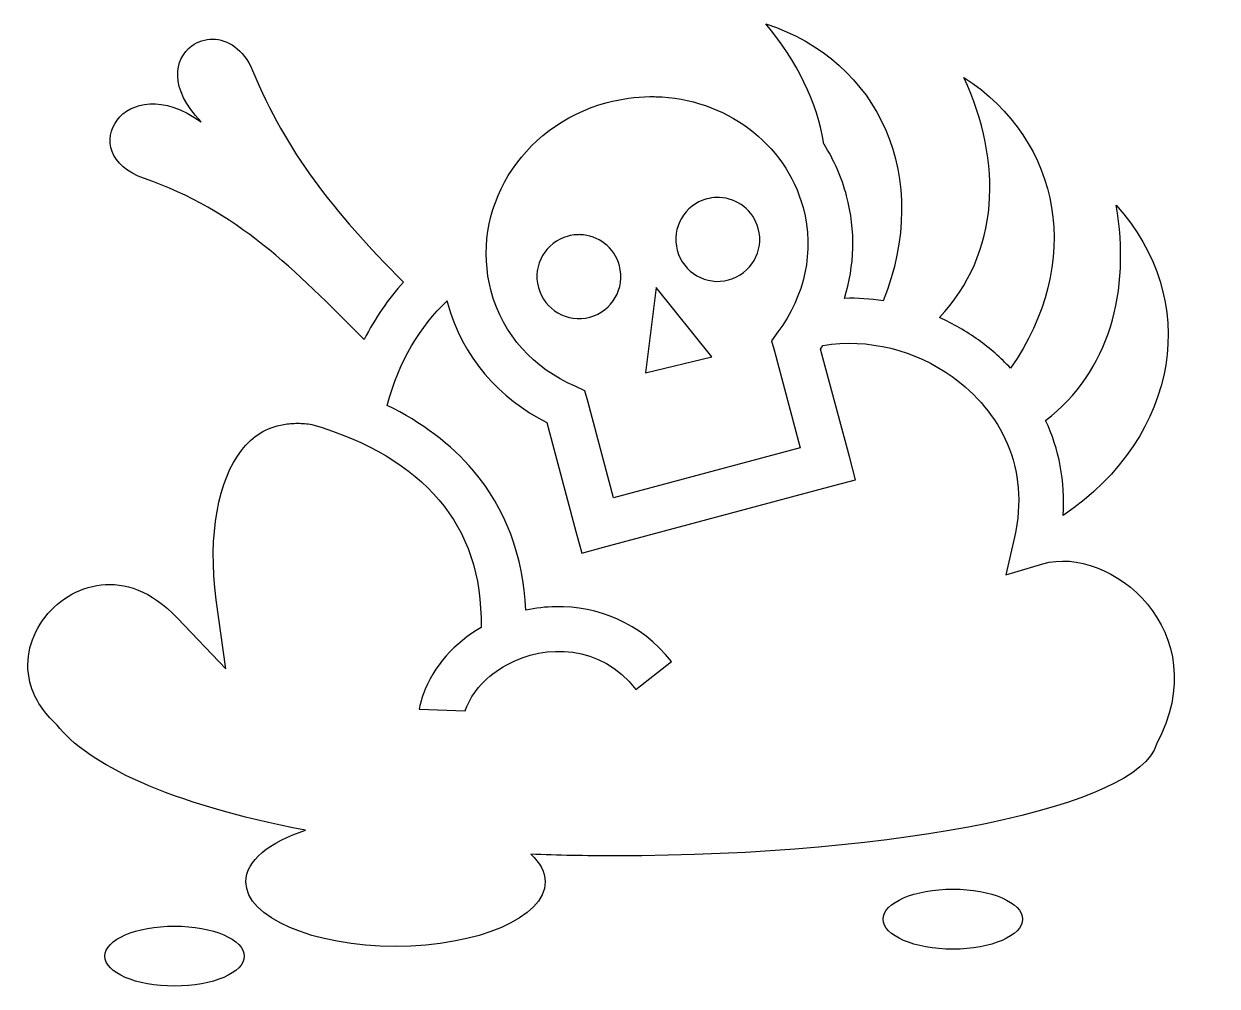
# Model space of a CAD drawing. Header units: centimetres. Extents: x -10.1 to 10.7, y -10.1 to 6.7.
import ezdxf

# ---------------------------------------------------------------- set-up
doc = ezdxf.new("R2010")
doc.units = ezdxf.units.CM
doc.header["$MEASUREMENT"] = 0
doc.layers.add('Layer 1', color=7, linetype='Continuous')

msp = doc.modelspace()

# ---------------------------------------------------------------- linework, layer by layer
at = {"layer": 'Layer 1'}
for points, knots in [([(2.85161, 6.72052), (3.39263, 6.07261), (3.74751, 5.35217), (3.8663, 4.6187), (3.8663, 4.6187), (3.8666, 4.61828), (3.86727, 4.61794), (3.86757, 4.61743), (3.86757, 4.61743), (4.04037, 4.34406), (4.1754, 4.04129), (4.26294, 3.71478), (4.26294, 3.71478), (4.42621, 3.10537), (4.39914, 2.49275), (4.22474, 1.92661), (4.22474, 1.92661), (4.45181, 1.93239), (4.67817, 1.91674), (4.90069, 1.88179), (4.90069, 1.88179), (5.75826, 4.02493), (4.84309, 6.07877), (2.85162, 6.72056), (2.85162, 6.72056), (2.85162, 6.72056), (2.85161, 6.72052), (2.85161, 6.72052)], [0, 0, 0, 0, 0.125, 0.125, 0.125, 0.125, 0.25, 0.25, 0.25, 0.25, 0.375, 0.375, 0.375, 0.375, 0.5, 0.5, 0.5, 0.5, 0.625, 0.625, 0.625, 0.625, 0.75, 0.75, 0.75, 0.75, 1, 1, 1, 1]), ([(-6.80612, 6.45431), (-6.94072, 6.456), (-7.0706, 6.41391), (-7.17509, 6.33708), (-7.17509, 6.33708), (-7.47942, 6.11346), (-7.57687, 5.59341), (-7.01173, 5.00879), (-7.01173, 5.00879), (-8.34824, 5.97865), (-9.25987, 4.44564), (-8.00141, 4.01784), (-8.00141, 4.01784), (-6.39118, 3.4705), (-5.37447, 2.4217), (-4.16286, 1.20705), (-4.16286, 1.20705), (-3.9731, 1.58445), (-3.7416, 1.91783), (-3.4789, 2.20727), (-3.4789, 2.20727), (-4.71484, 3.46598), (-5.5173, 4.46844), (-6.1144, 5.90481), (-6.1144, 5.90481), (-6.27367, 6.28799), (-6.5494, 6.45131), (-6.80621, 6.45434), (-6.80621, 6.45434), (-6.80621, 6.45434), (-6.80612, 6.45431), (-6.80612, 6.45431)], [0, 0, 0, 0, 0.11111111, 0.11111111, 0.11111111, 0.11111111, 0.22222222, 0.22222222, 0.22222222, 0.22222222, 0.33333333, 0.33333333, 0.33333333, 0.33333333, 0.44444444, 0.44444444, 0.44444444, 0.44444444, 0.55555556, 0.55555556, 0.55555556, 0.55555556, 0.66666667, 0.66666667, 0.66666667, 0.66666667, 0.77777778, 0.77777778, 0.77777778, 0.77777778, 1, 1, 1, 1]), ([(6.30938, 5.78625), (6.99925, 4.2973), (6.94009, 2.72351), (5.88374, 1.59054), (5.88374, 1.59054), (6.12359, 1.48314), (6.35256, 1.35166), (6.56509, 1.19914), (6.56509, 1.19914), (6.76716, 1.05408), (6.95531, 0.8887), (7.12508, 0.70493), (7.12508, 0.70493), (8.40361, 2.52785), (8.02844, 4.67559), (6.30942, 5.78617), (6.30942, 5.78617), (6.30942, 5.78617), (6.30938, 5.78625), (6.30938, 5.78625)], [0, 0, 0, 0, 0.16666667, 0.16666667, 0.16666667, 0.16666667, 0.33333333, 0.33333333, 0.33333333, 0.33333333, 0.5, 0.5, 0.5, 0.5, 0.66666667, 0.66666667, 0.66666667, 0.66666667, 1, 1, 1, 1]), ([(0.82358, 5.45017), (0.57858, 5.44743), (0.32781, 5.41306), (0.0778, 5.34602), (0.0778, 5.34602), (-1.44623, 4.93775), (-2.32097, 3.45352), (-1.945, 2.05038), (-1.945, 2.05038), (-1.73812, 1.27845), (-1.19799, 0.70573), (-0.48093, 0.39002), (-0.48093, 0.39002), (-0.48093, 0.39002), (-0.30699, 0.31357), (-0.30699, 0.31357), (-0.30699, 0.31357), (-0.30699, 0.31357), (-0.25829, 0.13174), (-0.25829, 0.13174), (-0.25829, 0.13174), (-0.25829, 0.13174), (0.19375, -1.55624), (0.19375, -1.55624), (0.19375, -1.55624), (0.19375, -1.55624), (3.45376, -0.68395), (3.45376, -0.68395), (3.45376, -0.68395), (3.45376, -0.68395), (3.00045, 1.00416), (3.00045, 1.00416), (3.00045, 1.00416), (3.00045, 1.00416), (2.95175, 1.1873), (2.95175, 1.1873), (2.95175, 1.1873), (2.95175, 1.1873), (3.06375, 1.34016), (3.06375, 1.34016), (3.06375, 1.34016), (3.52688, 1.97217), (3.70808, 2.73858), (3.50124, 3.51055), (3.50124, 3.51055), (3.19666, 4.64757), (2.13344, 5.41886), (0.92773, 5.44901), (0.92773, 5.44901), (0.89294, 5.44985), (0.85857, 5.4507), (0.82358, 5.45028), (0.82358, 5.45028), (0.82358, 5.45028), (0.82358, 5.45017), (0.82358, 5.45017)], [0, 0, 0, 0, 0.06666667, 0.06666667, 0.06666667, 0.06666667, 0.13333333, 0.13333333, 0.13333333, 0.13333333, 0.2, 0.2, 0.2, 0.2, 0.26666667, 0.26666667, 0.26666667, 0.26666667, 0.33333333, 0.33333333, 0.33333333, 0.33333333, 0.4, 0.4, 0.4, 0.4, 0.46666667, 0.46666667, 0.46666667, 0.46666667, 0.53333333, 0.53333333, 0.53333333, 0.53333333, 0.6, 0.6, 0.6, 0.6, 0.66666667, 0.66666667, 0.66666667, 0.66666667, 0.73333333, 0.73333333, 0.73333333, 0.73333333, 0.8, 0.8, 0.8, 0.8, 0.86666667, 0.86666667, 0.86666667, 0.86666667, 1, 1, 1, 1]), ([(1.98721, 3.68839), (2.00534, 3.68902), (2.02322, 3.68906), (2.04119, 3.68839), (2.04119, 3.68839), (2.35323, 3.67591), (2.63483, 3.46288), (2.71988, 3.14544), (2.71988, 3.14544), (2.82458, 2.75471), (2.59283, 2.35277), (2.20206, 2.24811), (2.20206, 2.24811), (1.81116, 2.14332), (1.4093, 2.3752), (1.3046, 2.76593), (1.3046, 2.76593), (1.19994, 3.15666), (1.43169, 3.5586), (1.82251, 3.66326), (1.82251, 3.66326), (1.87741, 3.67802), (1.93269, 3.68628), (1.98718, 3.68835), (1.98718, 3.68835), (1.98718, 3.68835), (1.98721, 3.68839), (1.98721, 3.68839)], [0, 0, 0, 0, 0.125, 0.125, 0.125, 0.125, 0.25, 0.25, 0.25, 0.25, 0.375, 0.375, 0.375, 0.375, 0.5, 0.5, 0.5, 0.5, 0.625, 0.625, 0.625, 0.625, 0.75, 0.75, 0.75, 0.75, 1, 1, 1, 1]), ([(8.96997, 3.55387), (9.2312, 2.05067), (8.84878, 0.64436), (7.73782, -0.20562), (7.73782, -0.20562), (7.96974, -0.70375), (8.08571, -1.26678), (8.04354, -1.86729), (8.04354, -1.86729), (10.11222, -0.45728), (10.44323, 1.92521), (8.96997, 3.55382), (8.96997, 3.55382), (8.96997, 3.55382), (8.96997, 3.55387), (8.96997, 3.55387)], [0, 0, 0, 0, 0.2, 0.2, 0.2, 0.2, 0.4, 0.4, 0.4, 0.4, 0.6, 0.6, 0.6, 0.6, 1, 1, 1, 1]), ([(-0.39402, 3.03867), (-0.07835, 3.03007), (0.20797, 2.81632), (0.29387, 2.49576), (0.29387, 2.49576), (0.39853, 2.10503), (0.16673, 1.70313), (-0.22408, 1.59843), (-0.22408, 1.59843), (-0.61485, 1.49368), (-1.01675, 1.72552), (-1.12141, 2.11625), (-1.12141, 2.11625), (-1.22616, 2.50702), (-0.99436, 2.90892), (-0.60359, 3.01367), (-0.60359, 3.01367), (-0.55468, 3.02674), (-0.50589, 3.03442), (-0.45727, 3.03728), (-0.45727, 3.03728), (-0.43606, 3.03863), (-0.4151, 3.03922), (-0.39402, 3.03863), (-0.39402, 3.03863), (-0.39402, 3.03863), (-0.39402, 3.03867), (-0.39402, 3.03867)], [0, 0, 0, 0, 0.125, 0.125, 0.125, 0.125, 0.25, 0.25, 0.25, 0.25, 0.375, 0.375, 0.375, 0.375, 0.5, 0.5, 0.5, 0.5, 0.625, 0.625, 0.625, 0.625, 0.75, 0.75, 0.75, 0.75, 1, 1, 1, 1]), ([(0.93554, 2.11759), (0.93554, 2.11759), (1.90941, 0.90779), (1.90941, 0.90779), (1.90941, 0.90779), (1.90941, 0.90779), (0.74726, 0.62716), (0.74726, 0.62716), (0.74726, 0.62716), (0.74726, 0.62716), (0.93562, 2.11754), (0.93562, 2.11754), (0.93562, 2.11754), (0.93562, 2.11754), (0.93554, 2.11759), (0.93554, 2.11759)], [0, 0, 0, 0, 0.2, 0.2, 0.2, 0.2, 0.4, 0.4, 0.4, 0.4, 0.6, 0.6, 0.6, 0.6, 1, 1, 1, 1]), ([(-2.71587, 1.88166), (-3.18267, 1.43864), (-3.55543, 0.83657), (-3.76079, 0.0579), (-3.76079, 0.0579), (-3.15791, -0.23981), (-2.64992, -0.61831), (-2.25598, -1.08329), (-2.25598, -1.08329), (-1.69662, -1.74347), (-1.3815, -2.57199), (-1.33883, -3.51976), (-1.33883, -3.51976), (-1.16847, -3.48299), (-0.99369, -3.46229), (-0.817, -3.45916), (-0.817, -3.45916), (-0.09011, -3.44634), (0.66132, -3.73097), (1.20179, -4.4146), (1.20179, -4.4146), (1.20179, -4.4146), (0.58378, -4.90345), (0.58378, -4.90345), (0.58378, -4.90345), (-0.03757, -4.11765), (-0.98335, -4.10074), (-1.67347, -4.47393), (-1.67347, -4.47393), (-2.01861, -4.66052), (-2.27875, -4.94267), (-2.39172, -5.258), (-2.39172, -5.258), (-2.39425, -5.2653), (-2.39577, -5.27301), (-2.39826, -5.28035), (-2.39826, -5.28035), (-2.39826, -5.28035), (-3.20477, -5.24991), (-3.20477, -5.24991), (-3.20477, -5.24991), (-3.18714, -5.16203), (-3.16345, -5.07618), (-3.13359, -4.99294), (-3.13359, -4.99294), (-2.95336, -4.48979), (-2.57929, -4.08894), (-2.12291, -3.82278), (-2.12291, -3.82278), (-2.10549, -2.90242), (-2.36234, -2.17713), (-2.85819, -1.59184), (-2.85819, -1.59184), (-3.34818, -1.01359), (-4.08924, -0.56728), (-5.07732, -0.27536), (-5.07732, -0.27536), (-5.16326, -0.26271), (-5.2454, -0.25609), (-5.32244, -0.25567), (-5.32244, -0.25567), (-5.4104, -0.25516), (-5.49221, -0.26208), (-5.56883, -0.2754), (-5.56883, -0.2754), (-5.87522, -0.32887), (-6.10858, -0.47667), (-6.30677, -0.72871), (-6.30677, -0.72871), (-6.70306, -1.23295), (-6.90007, -2.19687), (-6.74557, -3.33659), (-6.74557, -3.33659), (-6.74557, -3.33659), (-6.58082, -4.5463), (-6.58082, -4.5463), (-6.58082, -4.5463), (-6.58082, -4.5463), (-7.42152, -3.66077), (-7.42152, -3.66077), (-7.42152, -3.66077), (-7.89211, -3.16445), (-8.34976, -3.03508), (-8.75909, -3.07961), (-8.75909, -3.07961), (-9.16829, -3.12418), (-9.54468, -3.36521), (-9.78031, -3.70159), (-9.78031, -3.70159), (-10.0159, -4.03809), (-10.1069, -4.44889), (-9.97926, -4.85206), (-9.97926, -4.85206), (-9.90892, -5.07429), (-9.76926, -5.30549), (-9.52595, -5.5254), (-9.52595, -5.5254), (-9.02162, -6.19182), (-7.57585, -6.91306), (-5.18531, -7.36371), (-5.18531, -7.36371), (-5.81952, -7.56924), (-6.22897, -7.89671), (-6.22897, -8.26505), (-6.22897, -8.26505), (-6.22897, -8.88724), (-5.05923, -9.39178), (-3.61582, -9.39178), (-3.61582, -9.39178), (-2.17241, -9.39178), (-1.00267, -8.88724), (-1.00267, -8.26505), (-1.00267, -8.26505), (-1.00267, -8.09258), (-1.09232, -7.92889), (-1.25315, -7.78273), (-1.25315, -7.78273), (-0.78331, -7.80128), (-0.29404, -7.81043), (0.21489, -7.81043), (0.21489, -7.81043), (5.24738, -7.81043), (9.36344, -6.94978), (9.67232, -5.86143), (9.67232, -5.86143), (10.73327, -3.88679), (8.85384, -2.36781), (7.68916, -2.71064), (7.68916, -2.71064), (7.68916, -2.71064), (7.04344, -2.9004), (7.04344, -2.9004), (7.04344, -2.9004), (7.04344, -2.9004), (7.19373, -2.24427), (7.19373, -2.24427), (7.19373, -2.24427), (7.46951, -1.04096), (6.95447, -0.04964), (6.10525, 0.5599), (6.10525, 0.5599), (5.46303, 1.02101), (4.63899, 1.23627), (3.848, 1.10416), (3.848, 1.10416), (3.83434, 1.08223), (3.82131, 1.05997), (3.8071, 1.03829), (3.8071, 1.03829), (3.8071, 1.03829), (4.31581, -0.86053), (4.31581, -0.86053), (4.31581, -0.86053), (4.31581, -0.86053), (4.41857, -1.24143), (4.41857, -1.24143), (4.41857, -1.24143), (4.41857, -1.24143), (4.03779, -1.34419), (4.03779, -1.34419), (4.03779, -1.34419), (4.03779, -1.34419), (0.01733, -2.42074), (0.01733, -2.42074), (0.01733, -2.42074), (0.01733, -2.42074), (-0.36345, -2.52228), (-0.36345, -2.52228), (-0.36345, -2.52228), (-0.36345, -2.52228), (-0.46495, -2.14277), (-0.46495, -2.14277), (-0.46495, -2.14277), (-0.46495, -2.14277), (-0.97366, -0.24255), (-0.97366, -0.24255), (-0.97366, -0.24255), (-1.79931, 0.17588), (-2.45291, 0.89978), (-2.70651, 1.84603), (-2.70651, 1.84603), (-2.70967, 1.85796), (-2.71267, 1.86977), (-2.7157, 1.88166), (-2.7157, 1.88166), (-2.7157, 1.88166), (-2.71587, 1.88166), (-2.71587, 1.88166)], [0, 0, 0, 0, 0.02083333, 0.02083333, 0.02083333, 0.02083333, 0.04166667, 0.04166667, 0.04166667, 0.04166667, 0.0625, 0.0625, 0.0625, 0.0625, 0.08333333, 0.08333333, 0.08333333, 0.08333333, 0.10416667, 0.10416667, 0.10416667, 0.10416667, 0.125, 0.125, 0.125, 0.125, 0.14583333, 0.14583333, 0.14583333, 0.14583333, 0.16666667, 0.16666667, 0.16666667, 0.16666667, 0.1875, 0.1875, 0.1875, 0.1875, 0.20833333, 0.20833333, 0.20833333, 0.20833333, 0.22916667, 0.22916667, 0.22916667, 0.22916667, 0.25, 0.25, 0.25, 0.25, 0.27083333, 0.27083333, 0.27083333, 0.27083333, 0.29166667, 0.29166667, 0.29166667, 0.29166667, 0.3125, 0.3125, 0.3125, 0.3125, 0.33333333, 0.33333333, 0.33333333, 0.33333333, 0.35416667, 0.35416667, 0.35416667, 0.35416667, 0.375, 0.375, 0.375, 0.375, 0.39583333, 0.39583333, 0.39583333, 0.39583333, 0.41666667, 0.41666667, 0.41666667, 0.41666667, 0.4375, 0.4375, 0.4375, 0.4375, 0.45833333, 0.45833333, 0.45833333, 0.45833333, 0.47916667, 0.47916667, 0.47916667, 0.47916667, 0.5, 0.5, 0.5, 0.5, 0.52083333, 0.52083333, 0.52083333, 0.52083333, 0.54166667, 0.54166667, 0.54166667, 0.54166667, 0.5625, 0.5625, 0.5625, 0.5625, 0.58333333, 0.58333333, 0.58333333, 0.58333333, 0.60416667, 0.60416667, 0.60416667, 0.60416667, 0.625, 0.625, 0.625, 0.625, 0.64583333, 0.64583333, 0.64583333, 0.64583333, 0.66666667, 0.66666667, 0.66666667, 0.66666667, 0.6875, 0.6875, 0.6875, 0.6875, 0.70833333, 0.70833333, 0.70833333, 0.70833333, 0.72916667, 0.72916667, 0.72916667, 0.72916667, 0.75, 0.75, 0.75, 0.75, 0.77083333, 0.77083333, 0.77083333, 0.77083333, 0.79166667, 0.79166667, 0.79166667, 0.79166667, 0.8125, 0.8125, 0.8125, 0.8125, 0.83333333, 0.83333333, 0.83333333, 0.83333333, 0.85416667, 0.85416667, 0.85416667, 0.85416667, 0.875, 0.875, 0.875, 0.875, 0.89583333, 0.89583333, 0.89583333, 0.89583333, 0.91666667, 0.91666667, 0.91666667, 0.91666667, 0.9375, 0.9375, 0.9375, 0.9375, 0.95833333, 0.95833333, 0.95833333, 0.95833333, 1, 1, 1, 1]), ([(6.11832, -8.39143), (5.44637, -8.39143), (4.90072, -8.62631), (4.90072, -8.91592), (4.90072, -8.91592), (4.90072, -9.20553), (5.44637, -9.44036), (6.11828, -9.44036), (6.11828, -9.44036), (6.79023, -9.44036), (7.33457, -9.20548), (7.33457, -8.91587), (7.33457, -8.91587), (7.33457, -8.62626), (6.79018, -8.39143), (6.11832, -8.39143)], [0, 0, 0, 0, 0.2, 0.2, 0.2, 0.2, 0.4, 0.4, 0.4, 0.4, 0.6, 0.6, 0.6, 0.6, 1, 1, 1, 1]), ([(-7.47554, -9.03714), (-8.14753, -9.03714), (-8.69188, -9.27193), (-8.69188, -9.56158), (-8.69188, -9.56158), (-8.69188, -9.85127), (-8.14749, -10.08607), (-7.47559, -10.08607), (-7.47559, -10.08607), (-6.80369, -10.08607), (-6.25934, -9.85119), (-6.25934, -9.56158), (-6.25934, -9.56158), (-6.25934, -9.27189), (-6.80373, -9.03709), (-7.47563, -9.03709), (-7.47563, -9.03709), (-7.47563, -9.03709), (-7.47554, -9.03714), (-7.47554, -9.03714)], [0, 0, 0, 0, 0.16666667, 0.16666667, 0.16666667, 0.16666667, 0.33333333, 0.33333333, 0.33333333, 0.33333333, 0.5, 0.5, 0.5, 0.5, 0.66666667, 0.66666667, 0.66666667, 0.66666667, 1, 1, 1, 1])]:
    msp.add_open_spline(points, degree=3, knots=knots, dxfattribs=at)

doc.saveas('drawing.dxf')
